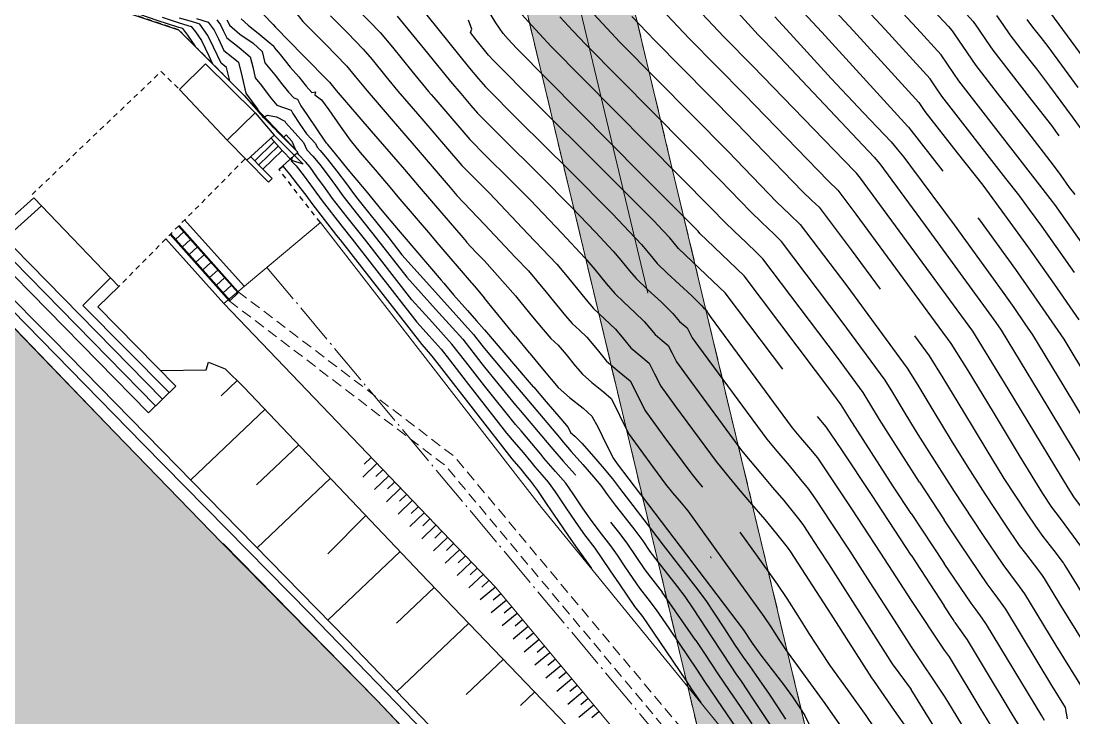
# Model space of a CAD drawing. Extents: x 62300 to 62638, y 108261 to 108784.
# Drawn here: x 62440.5 to 62502.2, y 108554.6 to 108595.5 of the extents above; entities that cross this region are included whole.
import ezdxf

# ---------------------------------------------------------------- set-up
doc = ezdxf.new("R2010")
doc.units = 0
doc.header["$MEASUREMENT"] = 0
for name, pattern in [('ACAD_ISO04W100', [30, 24, -3, 0, -3]), ('DOT', [0.55, 0.3, -0.25]), ('NASCOSTA', [9.525, 6.35, -3.175]), ('TRATTEGGIATA', [0.75, 0.5, -0.25]), ('TRATTOPUNTO2', [12.7, 6.35, -3.175, 0, -3.175])]:
    doc.linetypes.add(name, pattern=pattern)
for name, color, linetype in [('Bâti', 7, 'Continuous'), ('CANALISATION', 2, 'Continuous'), ('colore lago', 131, 'Continuous'), ('curve livello 5m', 7, 'Continuous'), ('LIN010TR', 2, 'NASCOSTA'), ('LIN018CO', 6, 'Continuous'), ('LIN018TR', 6, 'NASCOSTA'), ('LIN025CO', 7, 'Continuous'), ('pendenze', 2, 'Continuous'), ('Per+Mod Surf', 7, 'Continuous'), ('SCALE', 2, 'Continuous'), ('sezioni', 7, 'Continuous'), ('TalusHautBas', 7, 'Continuous'), ('TRATTCOLO-30', 253, 'Continuous'), ('TRATTCOLO-32', 255, 'Continuous')]:
    doc.layers.add(name, color=color, linetype=linetype)
doc.layers.add('Colori bordi', color=5, linetype='Continuous', plot=False)
doc.layers.add('no_plot', color=5, linetype='Continuous', plot=False)

# ---------------------------------------------------------------- blocks, each defined once
blk = doc.blocks.new('CONTORNO')
at = {"layer": 'Colori bordi', "lineweight": 0, "ltscale": 2, "flags": 128}
blk.add_lwpolyline([(-22.578, 81.44), (16.586, -82.868), (15.866, -82.007), (19.27, -96.287), (18.407, -96.98), (19.153, -100.108), (27.051, -106.511), (29.932, -105.824), (28.44, -103.877), (26.165, -94.334), (26.165, -94.334), (25.446, -93.474), (-6.877, 42.135)], dxfattribs=at)

msp = doc.modelspace()

# ---------------------------------------------------------------- hatches: boundary and pattern name
at = {"layer": 'colore lago', "linetype": 'Continuous', "lineweight": 0}
msp.add_hatch(color=256, dxfattribs=at).paths.add_polyline_path([(62547.915, 108426.777), (62544.897, 108437.007), (62544.493, 108444.651), (62545.356, 108452.699), (62543.608, 108459.606), (62537.06, 108468.431), (62530.397, 108473.862), (62527.61, 108478.063), (62523.513, 108483.362), (62517.305, 108489.509), (62515.162, 108489.283), (62513.59, 108490.987), (62513.852, 108495.246), (62504.852, 108507.641), (62496.282, 108519.444), (62493.401, 108518.757), (62485.503, 108525.16), (62484.758, 108528.288), (62471.397, 108544.28), (62471.521, 108544.381), (62471.307, 108544.63), (62466.582, 108550.14), (62461.323, 108555.669), (62452.234, 108564.908), (62445.975, 108571.355), (62438.597, 108578.993), (62431.968, 108586.051), (62422.759, 108596.383), (62419.614, 108600.43), (62408.579, 108615.912), (62402.883, 108625.049), (62402.431, 108624.768), (62397.589, 108621.762), (62392.271, 108618.46), (62379.582, 108610.581), (62385.62, 108600.92), (62400.115, 108577.726), (62397.691, 108576.2), (62399.555, 108573.013), (62400.542, 108570.997), (62402.182, 108566.645), (62403.779, 108562.376), (62405.518, 108558.228), (62408.196, 108552.888), (62411.192, 108547.807), (62415.156, 108541.54), (62417.677, 108537.481), (62418.985, 108535.375), (62423.804, 108527.74), (62427.401, 108522.066), (62428.917, 108522.33), (62431.999, 108520.483), (62435.209, 108517.103), (62435.248, 108508.375), (62442.532, 108497.745), (62448.327, 108490.271), (62457.902, 108478.106), (62469.007, 108462.331), (62468.89, 108461.981), (62477.152, 108449.843), (62486.864, 108436.011), (62496.889, 108418.536), (62504.8, 108403.974), (62555.468, 108403.974), (62553.625, 108410.285), (62549.503, 108421.578)])
at = {"layer": 'TRATTCOLO-30', "linetype": 'Continuous', "lineweight": 0}
h = msp.add_hatch(color=256, dxfattribs=at)
h.dxf.hatch_style = 1
h.paths.add_polyline_path([(62469.347, 108625.982), (62466.351, 108625.268), (62478.859, 108572.791), (62481.855, 108573.506)])
h.paths.add_polyline_path([(62466.351, 108625.268), (62463.355, 108624.553), (62475.863, 108572.077), (62478.859, 108572.791)])
h.paths.add_polyline_path([(62454.447, 108675.211), (62451.451, 108674.497), (62463.355, 108624.553), (62466.351, 108625.268)])
h.paths.add_polyline_path([(62457.443, 108675.925), (62454.447, 108675.211), (62466.351, 108625.268), (62469.347, 108625.982)])
h = msp.add_hatch(color=256, dxfattribs=at)
h.dxf.hatch_style = 1
h.paths.add_polyline_path([(62478.858, 108572.792), (62475.862, 108572.078), (62482.936, 108542.4), (62482.217, 108543.261), (62485.165, 108530.892), (62488.647, 108531.722)])
h.paths.add_polyline_path([(62481.855, 108573.506), (62478.858, 108572.792), (62488.647, 108531.722), (62491.644, 108532.436)])

# ---------------------------------------------------------------- linework, layer by layer
at = {"layer": 'Bâti', "color": 2, "linetype": 'Continuous'}
for p, q in [((62449.778, 108591.481), (62451.3, 108592.991)), ((62451.3, 108592.991), (62454.206, 108590.102)), ((62452.56, 108588.504), (62449.778, 108591.481)), ((62454.206, 108590.102), (62452.56, 108588.504)), ((62454.206, 108590.102), (62455.332, 108588.799)), ((62455.332, 108588.799), (62457.031, 108587.098)), ((62448.365, 108572.914), (62433.455, 108588.114)), ((62448.772, 108573.313), (62433.862, 108588.513)), ((62453.717, 108587.341), (62452.56, 108588.504)), ((62455.792, 108587.901), (62455.139, 108588.625)), ((62447.946, 108572.503), (62433.036, 108587.703)), ((62454.664, 108586.801), (62453.941, 108587.543)), ((62455.792, 108587.901), (62456.355, 108587.304)), ((62454.983, 108586.044), (62453.717, 108587.341)), ((62454.664, 108586.801), (62455.197, 108586.254)), ((62457.031, 108587.098), (62456.355, 108587.304)), ((62454.983, 108586.044), (62455.197, 108586.254)), ((62439.879, 108583.902), (62441.228, 108585.122)), ((62441.228, 108585.122), (62446.208, 108579.926)), ((62439.877, 108583.039), (62441.67, 108584.661)), ((62450.071, 108583.829), (62453.562, 108579.93)), ((62448.972, 108582.719), (62452.365, 108578.929)), ((62438.898, 108580.288), (62442.358, 108576.818)), ((62445.724, 108580.432), (62444.099, 108578.797)), ((62447.629, 108570.66), (62438.547, 108579.955)), ((62446.208, 108579.926), (62444.987, 108578.725)), ((62445.975, 108571.355), (62438.597, 108578.993)), ((62444.099, 108578.797), (62449.17, 108573.703)), ((62444.987, 108578.725), (62449.555, 108574.081)), ((62442.358, 108576.818), (62459.629, 108559.171)), ((62449.555, 108574.081), (62447.946, 108572.503)), ((62452.234, 108564.908), (62445.975, 108571.355)), ((62457.407, 108560.728), (62447.629, 108570.66)), ((62461.323, 108555.669), (62452.336, 108564.837)), ((62465.872, 108551.992), (62457.407, 108560.728)), ((62459.629, 108559.171), (62466.225, 108552.321)), ((62466.582, 108550.14), (62461.323, 108555.669))]:
    msp.add_line(p, q, dxfattribs=at)
at = {"layer": 'Bâti', "color": 2, "linetype": 'DOT'}
for p, q in [((62441.122, 108585.317), (62448.691, 108592.527)), ((62448.691, 108592.527), (62449.778, 108591.481)), ((62453.603, 108587.397), (62448.972, 108582.719)), ((62448.972, 108582.719), (62446.208, 108579.926))]:
    msp.add_line(p, q, dxfattribs=at)
at = {"layer": 'CANALISATION', "linetype": 'Continuous', "lineweight": 0}
for p, q in [((62449.538, 108582.685), (62450.014, 108583.122)), ((62449.219, 108582.968), (62452.691, 108579.077)), ((62449.938, 108582.238), (62450.413, 108582.675)), ((62450.337, 108581.79), (62450.813, 108582.227)), ((62450.737, 108581.342), (62451.212, 108581.779)), ((62451.136, 108580.895), (62451.612, 108581.332)), ((62451.536, 108580.447), (62452.011, 108580.884)), ((62451.935, 108579.999), (62452.411, 108580.436)), ((62452.335, 108579.551), (62452.81, 108579.988)), ((62452.734, 108579.104), (62453.21, 108579.541))]:
    msp.add_line(p, q, dxfattribs=at)
at = {"layer": 'CANALISATION', "linetype": 'Continuous', "lineweight": 0, "flags": 128}
for points in [[(62453.21, 108579.541), (62449.709, 108583.463)], [(62453.2, 108579.627), (62449.745, 108583.499)], [(62452.734, 108579.104), (62449.254, 108583.004)]]:
    msp.add_lwpolyline(points, dxfattribs=at)
at = {"layer": 'Colori bordi', "linetype": 'Continuous', "lineweight": 0, "flags": 128}
msp.add_lwpolyline([(62513.852, 108495.246), (62504.852, 108507.641), (62496.282, 108519.444), (62493.401, 108518.757), (62485.503, 108525.16), (62484.758, 108528.288), (62471.397, 108544.28), (62471.521, 108544.381), (62471.307, 108544.63), (62466.582, 108550.14), (62461.323, 108555.669), (62452.234, 108564.908), (62445.975, 108571.355), (62438.597, 108578.993)], dxfattribs=at)
at = {"layer": 'curve livello 5m', "color": 2}
for p, q in [((62467.663, 108583.56), (62469.492, 108581.629)), ((62467.663, 108575.186), (62469.492, 108572.96)), ((62492.699, 108564.161), (62494.639, 108561.18)), ((62480.066, 108559.148), (62478.097, 108561.98))]:
    msp.add_line(p, q, dxfattribs=at)
at = {"layer": 'curve livello 5m', "color": 2, "flags": 128}
for points in [[(62447.744, 108604.79), (62448.225, 108604.4), (62448.809, 108603.925), (62448.809, 108603.925), (62453.306, 108599.413), (62456.029, 108596.702), (62456.517, 108596.091), (62457.013, 108595.468), (62457.013, 108595.468), (62458.328, 108594.13), (62459.562, 108592.875), (62460.102, 108592.218), (62460.774, 108591.398), (62460.774, 108591.398), (62462.187, 108589.755), (62463.53, 108588.195), (62465.643, 108585.738), (62465.854, 108585.492), (62466.049, 108585.265), (62467.663, 108583.56)], [(62478.184, 108604.503), (62478.721, 108603.907), (62480.831, 108601.598), (62482.591, 108599.7), (62483.67, 108598.575), (62483.67, 108598.575), (62484.255, 108598.045), (62484.966, 108597.428), (62485.559, 108596.891), (62485.559, 108596.891), (62487.454, 108594.85), (62492.508, 108589.304), (62492.513, 108589.298), (62492.537, 108589.266), (62494.565, 108586.694)], [(62493.714, 108598.372), (62496.339, 108595.47), (62496.339, 108595.47), (62496.656, 108595.019), (62497.104, 108594.353), (62497.496, 108593.786), (62497.496, 108593.786), (62498.433, 108592.564), (62499.78, 108590.841), (62500.925, 108589.357), (62500.925, 108589.357), (62501.361, 108588.763)], [(62450.77, 108595.65), (62451.458, 108595.438), (62451.805, 108594.958), (62452.051, 108594.447), (62452.379, 108593.766), (62452.822, 108593.415), (62453.227, 108593.083), (62453.44, 108592.208), (62453.653, 108591.268), (62453.701, 108591.211), (62454.035, 108590.759), (62454.356, 108590.298)], [(62485.163, 108575.061), (62484.569, 108575.866), (62481.792, 108579.542), (62481.065, 108580.242), (62479.054, 108582.154), (62478.539, 108582.773), (62478.135, 108583.199), (62477.595, 108583.769), (62474.394, 108586.978), (62470.648, 108590.689), (62468.188, 108593.176), (62467.908, 108593.502), (62467.185, 108594.384), (62466.851, 108594.813), (62466.925, 108595.021), (62466.729, 108595.539)], [(62476.314, 108595.769), (62477.65, 108594.348), (62477.65, 108594.348), (62482.435, 108589.513), (62486.328, 108585.494), (62486.87, 108584.975), (62487.294, 108584.565), (62487.294, 108584.565), (62489.184, 108582.062), (62490.871, 108579.768)], [(62454.748, 108589.882), (62454.937, 108589.97), (62455.464, 108589.875), (62455.941, 108589.629), (62455.941, 108589.629), (62455.947, 108589.617), (62455.996, 108589.544), (62456.565, 108588.919), (62457.052, 108588.373), (62457.052, 108588.373), (62457.246, 108587.936), (62457.6, 108587.565), (62457.998, 108587.076), (62458.501, 108586.429), (62458.501, 108586.429), (62458.925, 108585.842), (62459.361, 108585.237), (62459.361, 108585.237), (62459.924, 108584.518), (62461.332, 108582.746), (62463.111, 108580.463), (62464.791, 108578.596), (62466.385, 108576.824), (62467.512, 108575.38), (62467.663, 108575.186)], [(62496.609, 108583.955), (62496.698, 108583.836), (62498.81, 108580.918), (62498.81, 108580.918), (62499.903, 108579.367), (62500.954, 108577.85), (62501.647, 108576.823), (62501.647, 108576.823), (62503.111, 108574.415)], [(62469.492, 108581.629), (62470.241, 108580.837), (62470.717, 108580.279), (62471.292, 108579.578), (62471.886, 108578.849), (62472.418, 108578.204), (62472.807, 108577.757), (62472.807, 108577.757), (62473.236, 108577.349), (62473.666, 108576.94), (62473.666, 108576.94), (62474.269, 108576.215), (62474.831, 108575.545), (62474.831, 108575.545), (62475.575, 108574.921), (62476.208, 108574.377), (62476.208, 108574.377), (62476.613, 108573.592), (62477.076, 108572.662), (62477.076, 108572.662), (62478.195, 108571.125), (62479.771, 108568.987), (62480.245, 108568.404), (62480.463, 108568.145)], [(62492.887, 108577.024), (62493.744, 108575.857), (62494.552, 108574.567), (62495.768, 108572.557), (62497.071, 108570.397), (62498.142, 108568.66), (62498.142, 108568.66), (62498.813, 108567.618), (62499.496, 108566.579), (62499.988, 108565.855), (62499.988, 108565.855), (62500.432, 108565.261), (62501.069, 108564.427), (62501.611, 108563.709), (62501.611, 108563.709), (62501.626, 108563.688), (62501.712, 108563.545), (62505.213, 108557.906), (62505.222, 108557.855), (62505.417, 108556.607), (62505.601, 108555.376), (62505.767, 108554.217)], [(62469.492, 108572.96), (62469.754, 108572.648), (62471.565, 108570.509), (62471.676, 108570.367), (62472.272, 108569.678), (62472.976, 108568.883), (62473, 108568.855)], [(62492.699, 108564.161), (62492.698, 108564.161), (62490.403, 108567.659), (62488.623, 108570.344), (62487.707, 108571.687), (62487.209, 108572.286), (62487.204, 108572.292)], [(62475.052, 108566.1), (62475.518, 108565.504), (62476.01, 108564.859), (62476.01, 108564.859), (62476.541, 108564.083), (62477.074, 108563.305), (62477.074, 108563.305), (62477.549, 108562.681), (62478.097, 108561.98)], [(62482.64, 108565.51), (62483.605, 108564.173), (62484.84, 108562.462), (62485.396, 108561.621), (62486.053, 108560.594), (62486.741, 108559.508), (62487.39, 108558.493), (62487.932, 108557.675), (62487.932, 108557.675), (62489.005, 108556.202), (62490.03, 108554.751), (62490.524, 108554.034), (62492.204, 108551.659), (62492.246, 108551.589), (62492.389, 108551.407), (62492.699, 108550.98)], [(62499.187, 108553.903), (62498.623, 108554.825), (62496.886, 108557.715), (62496, 108559.184), (62495.371, 108560.073), (62495.274, 108560.206), (62495.245, 108560.246), (62495.159, 108560.381), (62494.639, 108561.18)], [(62480.066, 108559.148), (62480.567, 108558.387), (62481.351, 108557.195), (62481.351, 108557.195), (62482.024, 108556.209), (62482.7, 108555.217), (62482.7, 108555.217), (62483.343, 108554.251)]]:
    msp.add_lwpolyline(points, dxfattribs=at)
at = {"layer": 'LIN010TR', "linetype": 'TRATTOPUNTO2', "lineweight": 0, "ltscale": 5, "flags": 128}
msp.add_lwpolyline([(62455.145, 108672.281), (62484.936, 108547.295)], dxfattribs=at)
at = {"layer": 'LIN010TR', "lineweight": 0, "ltscale": 0.1, "flags": 128}
for points in [[(62453.2, 108579.627), (62465.895, 108569.944), (62482.946, 108549.535), (62484.869, 108547.234)], [(62452.691, 108579.077), (62465.376, 108569.402), (62482.946, 108548.372), (62484.869, 108546.071)]]:
    msp.add_lwpolyline(points, dxfattribs=at)
at = {"layer": 'LIN018CO', "color": 2}
for p, q in [((62461.356, 108569.531), (62460.527, 108568.737)), ((62461.01, 108569.892), (62460.597, 108569.497)), ((62461.701, 108569.169), (62461.288, 108568.774)), ((62462.047, 108568.808), (62461.218, 108568.015)), ((62462.393, 108568.447), (62461.98, 108568.052)), ((62462.738, 108568.085), (62461.909, 108567.292)), ((62463.084, 108567.724), (62462.671, 108567.329)), ((62463.43, 108567.363), (62462.6, 108566.57)), ((62464.121, 108566.64), (62463.292, 108565.847)), ((62463.775, 108567.002), (62463.362, 108566.606)), ((62464.812, 108565.918), (62463.983, 108565.124)), ((62464.466, 108566.279), (62464.054, 108565.884)), ((62465.503, 108565.195), (62464.674, 108564.402)), ((62465.158, 108565.556), (62464.745, 108565.161)), ((62465.849, 108564.834), (62465.436, 108564.439)), ((62466.195, 108564.472), (62465.365, 108563.679)), ((62466.54, 108564.111), (62466.127, 108563.716)), ((62466.886, 108563.75), (62466.057, 108562.957)), ((62467.232, 108563.389), (62466.819, 108562.993)), ((62467.577, 108563.027), (62466.748, 108562.234)), ((62468.3, 108562.272), (62467.419, 108561.536)), ((62467.923, 108562.666), (62467.51, 108562.271)), ((62468.941, 108561.504), (62468.06, 108560.769)), ((62468.62, 108561.888), (62468.182, 108561.522)), ((62469.262, 108561.121), (62468.823, 108560.754)), ((62469.582, 108560.737), (62468.701, 108560.001)), ((62469.903, 108560.353), (62469.464, 108559.987)), ((62470.223, 108559.97), (62469.343, 108559.234)), ((62470.864, 108559.202), (62469.984, 108558.466)), ((62470.544, 108559.586), (62470.105, 108559.219)), ((62471.506, 108558.435), (62470.625, 108557.699)), ((62471.185, 108558.818), (62470.746, 108558.452)), ((62471.826, 108558.051), (62471.388, 108557.685)), ((62472.147, 108557.667), (62471.266, 108556.932)), ((62472.467, 108557.284), (62472.029, 108556.917)), ((62472.788, 108556.9), (62471.907, 108556.164)), ((62473.108, 108556.516), (62472.67, 108556.15)), ((62473.429, 108556.132), (62472.548, 108555.397)), ((62474.07, 108555.365), (62473.19, 108554.629)), ((62473.75, 108555.749), (62473.311, 108555.382)), ((62474.391, 108554.981), (62473.952, 108554.615))]:
    msp.add_line(p, q, dxfattribs=at)
at = {"layer": 'LIN018TR', "linetype": 'ACAD_ISO04W100', "lineweight": 0, "ltscale": 0.1, "flags": 128}
msp.add_lwpolyline([(62454.897, 108581.044), (62481.938, 108548.676), (62484.869, 108545.169)], dxfattribs=at)
at = {"layer": 'LIN025CO', "linetype": 'TRATTEGGIATA', "lineweight": 0, "ltscale": 2}
for p, q in [((62445.643, 108725.432), (62491.953, 108531.14)), ((62439.65, 108724.004), (62483.092, 108541.745))]:
    msp.add_line(p, q, dxfattribs=at)
at = {"layer": 'LIN025CO', "color": 2, "linetype": 'Continuous'}
for p, q in [((62446.667, 108596.004), (62449.718, 108594.988)), ((62449.718, 108594.988), (62450.669, 108594.029)), ((62450.669, 108594.029), (62453.568, 108591.134)), ((62453.568, 108591.134), (62454.692, 108589.828)), ((62454.692, 108589.828), (62456.71, 108587.8)), ((62456.71, 108587.8), (62455.601, 108586.787))]:
    msp.add_line(p, q, dxfattribs=at)
at = {"layer": 'no_plot'}
for p, q in [((62469.492, 108579.366), (62467.663, 108581.42)), ((62469.492, 108576.999), (62467.663, 108579.229)), ((62467.663, 108577.386), (62469.492, 108575.253)), ((62467.663, 108576.286), (62469.492, 108574.107)), ((62469.492, 108571.822), (62467.663, 108574.086)), ((62493.188, 108568.442), (62494.639, 108566.228)), ((62492.699, 108566.6), (62494.639, 108563.665)), ((62492.699, 108561.506), (62494.639, 108558.587)), ((62492.699, 108558.77), (62494.639, 108555.88)), ((62494.639, 108553.142), (62492.699, 108556.273))]:
    msp.add_line(p, q, dxfattribs=at)
at = {"layer": 'no_plot', "flags": 128}
for points in [[(62488.982, 108601.515), (62494.879, 108595.165), (62495.105, 108594.918), (62495.223, 108594.746), (62496.499, 108592.888), (62497.738, 108591.273), (62499.517, 108588.997), (62501.031, 108587.036), (62501.471, 108586.436), (62501.977, 108585.737), (62502.295, 108585.31)], [(62450.709, 108593.989), (62450.684, 108594.041), (62450.267, 108594.675), (62449.956, 108595.05), (62449.956, 108595.05), (62449.728, 108595.119), (62448.457, 108595.531), (62447.439, 108595.873), (62446.979, 108596.041), (62446.979, 108596.041), (62446.692, 108596.31), (62446.254, 108596.928), (62445.752, 108597.648), (62445.752, 108597.648), (62445.599, 108597.83), (62445.081, 108598.056), (62444.801, 108598.334), (62444.374, 108598.822), (62443.14, 108600.239)], [(62503.455, 108581.424), (62501.13, 108584.723), (62501.13, 108584.723), (62501.119, 108584.737), (62501.113, 108584.745), (62500.984, 108584.911), (62495.503, 108591.991), (62495.204, 108592.425), (62494.456, 108593.514), (62493.023, 108595.086), (62488.126, 108600.359)], [(62502.271, 108580.738), (62500.357, 108583.455), (62499.649, 108584.432), (62499.006, 108585.299), (62499.006, 108585.299), (62498.254, 108586.252), (62494.506, 108591.093), (62494.13, 108591.642), (62493.806, 108592.111), (62493.806, 108592.111), (62491.167, 108595.007), (62487.27, 108599.203)], [(62480.546, 108598.188), (62483.724, 108594.688), (62483.886, 108594.525), (62484.683, 108593.703), (62490.52, 108587.502), (62490.86, 108587.11), (62493.727, 108583.211), (62497.264, 108578.382), (62497.673, 108577.799), (62497.969, 108577.363), (62500.201, 108573.69), (62502.896, 108569.237)], [(62486.414, 108598.047), (62489.311, 108594.928), (62493.157, 108590.708), (62493.509, 108590.195), (62495.396, 108587.759), (62496.893, 108585.86), (62498.173, 108584.134), (62499.583, 108582.186), (62499.583, 108582.186), (62501.087, 108580.052), (62502.532, 108577.966)], [(62460.239, 108596.149), (62460.914, 108595.461), (62461.548, 108594.816), (62462.262, 108593.956), (62463.399, 108592.559), (62464.384, 108591.36), (62464.528, 108591.194), (62464.664, 108591.035), (62464.919, 108590.738), (62466.8, 108588.552), (62467.731, 108587.609), (62469.15, 108586.204), (62470.363, 108584.988), (62472.193, 108583.056), (62473.56, 108581.611), (62474.141, 108580.92), (62474.807, 108580.103), (62475.306, 108579.516), (62475.843, 108578.994), (62476.494, 108578.396), (62477.034, 108577.873), (62477.368, 108577.47), (62477.681, 108577.098), (62478.094, 108576.752), (62478.445, 108576.449), (62478.67, 108576.013), (62478.928, 108575.497), (62479.549, 108574.643), (62482.746, 108570.307), (62483.248, 108569.688), (62483.877, 108568.939), (62484.559, 108568.136), (62485.218, 108567.36), (62485.778, 108566.688), (62486.166, 108566.198), (62486.372, 108565.896), (62486.773, 108565.291), (62487.29, 108564.504), (62487.844, 108563.652), (62489.934, 108560.367), (62491.586, 108557.781), (62492.699, 108556.273)], [(62463.717, 108596.535), (62466.785, 108592.728), (62467.321, 108592.095), (62467.725, 108591.635), (62469.676, 108589.662), (62472.646, 108586.72), (62475.184, 108584.176), (62476.154, 108583.151), (62476.879, 108582.386), (62477.366, 108581.799), (62477.804, 108581.275), (62478.381, 108580.706), (62479.101, 108580.042), (62479.822, 108579.376), (62480.401, 108578.806), (62480.53, 108578.651), (62480.683, 108578.522), (62480.779, 108578.332), (62480.903, 108578.161), (62485.721, 108571.626), (62486.208, 108571.037), (62486.785, 108570.358), (62487.193, 108569.858), (62487.873, 108568.861), (62489.193, 108566.87), (62490.896, 108564.275), (62492.699, 108561.506)], [(62492.699, 108566.6), (62491.669, 108568.164), (62489.076, 108572.193), (62489.076, 108572.193), (62488.598, 108572.976), (62488.102, 108573.65), (62482.893, 108580.547), (62480.713, 108582.644), (62480.303, 108583.034), (62480.198, 108583.16), (62480.116, 108583.247), (62480.006, 108583.363), (62476.857, 108586.512), (62469.55, 108593.895), (62469.055, 108594.429), (62468.753, 108594.773), (62468.753, 108594.773), (62468.324, 108595.399), (62467.84, 108596.186)], [(62493.188, 108568.442), (62491.343, 108571.31), (62491.343, 108571.31), (62490.847, 108572.118), (62490.277, 108573.063), (62489.884, 108573.696), (62489.884, 108573.696), (62488.373, 108575.753), (62483.993, 108581.552), (62483.642, 108581.9), (62483.011, 108582.501), (62482.312, 108583.166), (62481.757, 108583.703), (62481.757, 108583.703), (62480.983, 108584.502), (62471.575, 108594.008), (62470.882, 108594.748), (62470.219, 108595.47), (62469.689, 108596.062)], [(62473.532, 108596.476), (62474.581, 108595.345), (62475.625, 108594.235), (62481.951, 108587.843), (62484.804, 108584.897), (62485.583, 108584.151), (62486.193, 108583.561), (62488.914, 108579.959), (62492.458, 108575.137), (62493.085, 108574.134), (62494.03, 108572.572), (62495.044, 108570.893), (62495.876, 108569.543), (62497.027, 108567.754), (62498.2, 108565.971), (62499.043, 108564.729), (62499.397, 108564.255), (62499.905, 108563.591), (62500.337, 108563.018), (62500.501, 108562.787), (62501.457, 108561.202), (62504.059, 108557.01)], [(62478.047, 108596.193), (62479.675, 108594.462), (62482.919, 108591.184), (62487.852, 108586.091), (62488.394, 108585.57), (62489.455, 108584.165), (62495.031, 108576.578), (62496.018, 108575), (62497.505, 108572.542), (62499.099, 108569.901), (62500.409, 108567.777), (62500.932, 108566.981), (62501.438, 108566.313), (62502.688, 108564.607)], [(62502.626, 108567.047), (62502.24, 108567.58), (62502.24, 108567.58), (62501.905, 108568.109), (62498.386, 108573.913), (62496.317, 108577.298), (62489.726, 108586.268), (62489.494, 108586.575), (62489.376, 108586.688), (62483.402, 108592.854), (62481.7, 108594.575), (62479.779, 108596.617)], [(62500.608, 108596.321), (62502.822, 108593.303)], [(62448.757, 108595.716), (62449.75, 108595.394), (62450.457, 108595.179), (62450.713, 108594.87), (62451.058, 108594.347), (62451.484, 108593.462), (62451.713, 108592.987)], [(62452.716, 108591.985), (62452.532, 108592.769), (62452.216, 108593.023), (62451.767, 108593.954), (62451.431, 108594.652), (62450.958, 108595.309), (62450.467, 108595.459), (62449.771, 108595.669)], [(62451.959, 108595.568), (62452.179, 108595.263), (62452.335, 108594.94), (62452.543, 108594.508), (62453.263, 108593.937), (62453.921, 108593.397), (62454.066, 108592.8), (62454.212, 108592.159), (62454.58, 108591.719), (62455.081, 108591.02), (62455.474, 108590.56), (62456.317, 108590.274), (62456.422, 108590.072), (62456.827, 108589.442), (62457.228, 108588.877), (62457.746, 108588.302), (62457.841, 108588.088), (62458.015, 108587.905), (62458.426, 108587.408), (62459.003, 108586.68), (62459.573, 108585.94), (62459.974, 108585.386), (62460.235, 108585.052), (62462.044, 108582.774), (62462.82, 108581.779), (62464.974, 108579.385), (62467.018, 108577.113), (62467.516, 108576.475), (62467.663, 108576.286)], [(62452.552, 108595.569), (62452.618, 108595.432), (62452.706, 108595.25), (62453.314, 108594.729), (62454.086, 108594.194), (62454.616, 108593.711), (62454.771, 108593.05), (62455.066, 108592.693), (62455.459, 108592.227), (62455.674, 108591.927), (62456.17, 108591.321), (62456.472, 108590.994), (62456.694, 108590.918), (62456.897, 108590.528), (62457.242, 108590.009), (62457.813, 108589.171), (62458.301, 108588.445), (62458.353, 108588.364), (62458.406, 108588.323), (62458.462, 108588.243), (62458.898, 108587.702), (62459.649, 108586.789), (62460.49, 108585.778), (62460.693, 108585.541), (62461.648, 108584.383), (62462.592, 108583.239), (62462.946, 108582.825), (62465.12, 108580.295), (62465.277, 108580.112), (62465.28, 108580.108), (62465.853, 108579.432), (62466.66, 108578.503), (62467.204, 108577.9), (62467.651, 108577.402), (62467.663, 108577.386)], [(62453.387, 108595.62), (62453.804, 108595.26), (62454.5, 108594.678), (62454.976, 108594.295), (62455.31, 108594.025), (62455.33, 108593.94), (62455.676, 108593.527), (62456.254, 108592.781), (62456.763, 108592.222), (62457.209, 108591.682), (62457.527, 108591.304), (62457.747, 108591.333), (62457.716, 108591.166), (62458.106, 108590.864), (62458.53, 108590.29), (62459.197, 108589.327), (62459.785, 108588.504), (62460.374, 108587.789), (62461.245, 108586.769), (62462.127, 108585.736), (62462.578, 108585.189), (62464.491, 108582.954), (62464.873, 108582.51), (62466.883, 108580.161), (62466.924, 108580.108), (62467.177, 108579.814), (62467.258, 108579.72), (62467.663, 108579.229)], [(62454.669, 108595.89), (62455.274, 108595.286), (62455.4, 108595.128), (62457.034, 108593.465), (62458.568, 108591.904), (62458.968, 108591.417), (62461.017, 108589.036), (62462.964, 108586.775), (62463.825, 108585.772), (62465.276, 108584.087), (62466.27, 108582.929), (62466.608, 108582.536), (62466.615, 108582.528), (62467.176, 108581.924), (62467.663, 108581.42)], [(62458.626, 108595.808), (62459.621, 108594.796), (62460.555, 108593.845), (62461.064, 108593.232), (62461.875, 108592.235), (62462.579, 108591.379), (62463.357, 108590.474), (62464.097, 108589.615), (62465.484, 108588.002), (62466.337, 108587.01), (62466.759, 108586.583), (62467.403, 108585.946), (62467.952, 108585.395), (62470.212, 108583.008), (62471.901, 108581.224), (62472.416, 108580.616), (62473.035, 108579.858), (62473.626, 108579.136), (62474.056, 108578.637), (62474.702, 108578.022), (62475.35, 108577.407), (62475.819, 108576.843), (62476.256, 108576.321), (62476.835, 108575.837), (62477.327, 108575.413), (62477.641, 108574.802), (62478.002, 108574.08), (62478.872, 108572.884), (62481.259, 108569.647), (62481.842, 108568.926), (62482.557, 108568.072), (62483.336, 108567.154), (62484.107, 108566.244), (62484.802, 108565.413), (62485.35, 108564.732), (62485.478, 108564.554), (62485.618, 108564.36), (62487.983, 108560.699), (62490.366, 108556.959), (62490.521, 108556.749), (62491.696, 108555.044), (62492.5, 108553.907)], [(62462.542, 108595.787), (62464.323, 108593.616), (62465.661, 108591.955), (62466.266, 108591.238), (62466.859, 108590.549), (62467.262, 108590.093), (62468.704, 108588.636), (62470.898, 108586.462), (62472.774, 108584.582), (62474.173, 108583.104), (62475.22, 108581.999), (62475.664, 108581.469), (62476.174, 108580.844), (62476.555, 108580.395), (62477.228, 108579.742), (62478.042, 108578.994), (62478.717, 108578.34), (62479.105, 108577.875), (62479.564, 108577.486), (62479.853, 108576.914), (62480.226, 108576.402), (62484.234, 108570.966), (62484.809, 108570.264), (62485.53, 108569.414), (62486.214, 108568.605), (62486.68, 108568.028), (62487.123, 108567.379), (62487.983, 108566.08), (62489.093, 108564.389), (62490.282, 108562.562), (62491.692, 108560.346), (62492.699, 108558.77)], [(62502.906, 108556.114), (62501.202, 108558.859), (62499.375, 108561.886), (62499.063, 108562.327), (62498.548, 108563.006), (62498.099, 108563.602), (62498.099, 108563.602), (62496.904, 108565.364), (62495.241, 108567.891), (62493.609, 108570.426), (62493.609, 108570.426), (62493.016, 108571.39), (62492.293, 108572.587), (62491.619, 108573.701), (62491.171, 108574.417), (62491.171, 108574.417), (62488.643, 108577.856), (62485.093, 108582.556), (62484.655, 108582.986), (62483.915, 108583.689), (62483.281, 108584.3), (62483.281, 108584.3), (62481.467, 108586.172), (62473.6, 108594.122), (62472.848, 108594.922), (62472.093, 108595.736)], [(62484.703, 108595.735), (62485.598, 108594.771), (62488.009, 108592.125), (62489.907, 108590.112), (62491.516, 108588.4), (62491.884, 108587.975), (62492.259, 108587.507), (62492.666, 108586.983), (62495.222, 108583.537), (62498.037, 108579.65), (62498.72, 108578.681), (62499.375, 108577.735), (62499.808, 108577.093), (62501.656, 108574.052), (62503.887, 108570.366)], [(62497.707, 108595.826), (62498.071, 108595.299), (62498.492, 108594.684), (62499.129, 108593.854), (62500.042, 108592.686), (62500.819, 108591.679), (62502.147, 108589.869), (62503.674, 108587.763)], [(62499.489, 108595.582), (62499.824, 108595.145), (62500.304, 108594.53), (62500.714, 108594), (62502.484, 108591.586)], [(62455.882, 108588.678), (62456.028, 108588.809), (62456.357, 108588.443), (62456.584, 108587.933)], [(62456.382, 108587.5), (62456.331, 108587.329), (62456.326, 108587.284), (62456.608, 108587.006), (62457.086, 108586.396), (62457.611, 108585.668), (62458.137, 108584.94), (62459.301, 108583.452), (62459.907, 108582.689), (62463.694, 108577.831), (62464.425, 108577.018), (62465.119, 108576.246), (62465.61, 108575.617), (62466.597, 108574.353), (62468.962, 108571.321), (62469.407, 108570.791), (62469.938, 108570.171), (62470.385, 108569.64), (62470.615, 108569.345), (62471.036, 108568.863), (62471.402, 108568.44), (62471.813, 108567.863), (62472.399, 108567), (62473.021, 108566.082), (62473.536, 108565.344), (62474.137, 108564.564), (62474.553, 108563.97), (62475.045, 108563.245), (62475.562, 108562.476), (62476.054, 108561.75), (62476.472, 108561.154), (62476.926, 108560.564), (62477.94, 108559.092), (62479.5, 108556.78), (62479.815, 108556.301), (62480.348, 108555.52)], [(62467.663, 108574.086), (62466.561, 108575.499), (62465.752, 108576.535), (62464.608, 108577.807), (62463.403, 108579.147), (62460.619, 108582.717), (62459.612, 108583.985), (62458.749, 108585.089), (62458.326, 108585.672), (62457.834, 108586.36), (62457.428, 108586.918), (62457.428, 108586.918), (62457.185, 108587.224), (62456.778, 108587.65), (62456.719, 108587.736), (62456.688, 108587.78)], [(62455.85, 108587.014), (62455.843, 108586.953), (62455.937, 108586.86), (62456.22, 108586.513), (62456.678, 108585.928), (62457.172, 108585.28), (62457.525, 108584.792), (62458.989, 108582.918), (62459.194, 108582.66), (62463.985, 108576.515), (62464.242, 108576.229), (62464.486, 108575.957), (62464.659, 108575.736), (62465.006, 108575.291), (62469.276, 108569.818), (62469.795, 108569.205), (62470.085, 108568.833), (62470.372, 108568.503), (62470.767, 108567.954), (62471.329, 108567.132), (62471.965, 108566.19), (62472.584, 108565.281), (62473.093, 108564.556), (62473.2, 108564.417), (62473.76, 108563.625), (62473.934, 108563.371)], [(62469.492, 108579.366), (62469.801, 108578.99), (62470.489, 108578.144), (62471.106, 108577.397), (62471.558, 108576.878), (62471.983, 108576.473), (62472.451, 108575.921), (62472.982, 108575.261), (62473.406, 108574.768), (62473.97, 108574.282), (62474.647, 108573.741), (62475.089, 108573.341), (62475.39, 108572.79), (62475.786, 108571.952), (62476.151, 108571.245), (62477.518, 108569.365), (62478.284, 108568.327), (62478.701, 108567.822), (62479.198, 108567.235), (62479.597, 108566.75), (62481.732, 108563.792), (62484.062, 108560.565), (62484.464, 108559.948), (62484.928, 108559.217), (62485.322, 108558.613), (62487.624, 108555.455), (62488.494, 108554.222)], [(62469.492, 108576.999), (62470.29, 108576.032), (62470.316, 108576.002), (62470.339, 108575.976), (62471.063, 108575.092), (62471.982, 108573.992), (62472.648, 108573.417), (62473.448, 108572.777), (62473.971, 108572.305), (62474.326, 108571.654), (62474.794, 108570.663), (62475.225, 108569.827), (62475.448, 108569.521), (62476.811, 108567.723), (62476.907, 108567.6), (62479.884, 108563.678), (62480.178, 108563.297), (62482.842, 108559.791), (62483.363, 108558.998), (62483.88, 108558.297), (62484.538, 108557.435), (62485.203, 108556.565), (62485.74, 108555.839), (62486.174, 108555.206), (62486.466, 108554.751), (62486.697, 108554.253)], [(62469.492, 108575.253), (62470.173, 108574.442), (62470.519, 108574.041), (62470.549, 108574.004), (62471.284, 108573.148), (62472.136, 108572.165), (62472.579, 108571.64), (62472.707, 108571.361), (62472.968, 108571.142), (62473.371, 108570.719), (62473.94, 108570.083), (62474.574, 108569.35), (62475.168, 108568.639), (62475.591, 108568.082), (62477.411, 108565.72), (62478.145, 108564.753), (62480.043, 108562.293), (62480.646, 108561.499), (62481.143, 108560.761), (62481.736, 108559.843), (62482.333, 108558.918), (62482.84, 108558.163), (62483.216, 108557.663), (62483.785, 108556.85), (62484.363, 108556.003), (62484.895, 108555.205), (62485.324, 108554.544)], [(62469.492, 108574.107), (62469.824, 108573.712), (62471.314, 108571.937), (62472.154, 108570.944), (62472.206, 108570.878), (62472.749, 108570.247), (62473.428, 108569.479), (62474.068, 108568.754), (62474.492, 108568.251), (62474.867, 108567.708), (62475.335, 108567.089), (62475.912, 108566.35), (62476.486, 108565.614), (62476.946, 108565.006), (62477.374, 108564.381), (62477.834, 108563.773), (62478.401, 108563.046), (62478.965, 108562.323), (62479.416, 108561.725), (62479.907, 108561.004), (62481.021, 108559.311), (62482.119, 108557.643), (62482.42, 108557.201), (62482.723, 108556.756), (62483.437, 108555.686), (62484.094, 108554.694), (62484.594, 108553.93)], [(62482.676, 108553.678), (62481.627, 108555.217), (62480.583, 108556.748), (62480.583, 108556.748), (62480.113, 108557.463), (62479.636, 108558.188), (62479.636, 108558.188), (62478.497, 108559.876), (62477.756, 108560.951), (62477.756, 108560.951), (62477.267, 108561.587), (62476.773, 108562.23), (62476.773, 108562.23), (62476.383, 108562.789), (62475.922, 108563.472), (62475.462, 108564.154), (62475.073, 108564.712), (62475.073, 108564.712), (62474.529, 108565.418), (62473.98, 108566.132), (62473.98, 108566.132), (62473.459, 108566.883), (62472.862, 108567.765), (62472.432, 108568.377), (62472.432, 108568.377), (62471.833, 108569.068), (62471.145, 108569.856), (62471.145, 108569.856), (62470.975, 108570.075), (62470.451, 108570.701), (62469.81, 108571.45), (62469.492, 108571.822)], [(62501.874, 108554.553), (62501.753, 108555.218), (62500.947, 108556.516), (62498.25, 108560.985), (62497.789, 108561.636), (62497.45, 108562.084), (62497.154, 108562.476), (62497.154, 108562.476), (62495.607, 108564.756), (62494.639, 108566.228)], [(62500.522, 108554.452), (62500.36, 108554.722), (62497.125, 108560.084), (62496.87, 108560.453), (62496.515, 108560.946), (62496.515, 108560.946), (62496.209, 108561.35), (62494.639, 108563.665)], [(62494.639, 108558.587), (62494.93, 108558.182), (62496.724, 108555.198), (62497.799, 108553.441)], [(62494.639, 108555.88), (62494.825, 108555.57), (62496.411, 108552.978)]]:
    msp.add_lwpolyline(points, dxfattribs=at)
at = {"layer": 'pendenze', "linetype": 'Continuous'}
for p, q in [((62453.16, 108574.404), (62452.215, 108573.507)), ((62454.789, 108572.716), (62450.425, 108568.575)), ((62456.761, 108570.638), (62454.284, 108568.288)), ((62458.621, 108568.677), (62454.32, 108564.596)), ((62460.706, 108566.479), (62458.466, 108564.239)), ((62462.711, 108564.366), (62458.477, 108560.348)), ((62464.718, 108562.264), (62462.502, 108560.161)), ((62466.744, 108560.162), (62462.506, 108556.141)), ((62468.784, 108558.047), (62466.598, 108555.974)), ((62470.62, 108556.142), (62469.768, 108555.333))]:
    msp.add_line(p, q, dxfattribs=at)
at = {"layer": 'Per+Mod Surf', "color": 2, "linetype": 'Continuous'}
for p, q in [((62446.667, 108596.004), (62449.718, 108594.988)), ((62449.718, 108594.988), (62450.669, 108594.029)), ((62450.669, 108594.029), (62453.568, 108591.134)), ((62453.568, 108591.134), (62456.71, 108587.8)), ((62456.71, 108587.8), (62455.601, 108586.787))]:
    msp.add_line(p, q, dxfattribs=at)
at = {"layer": 'SCALE', "linetype": 'Continuous'}
for p, q in [((62455.332, 108588.799), (62453.717, 108587.341)), ((62455.31, 108588.396), (62454.182, 108587.296)), ((62455.551, 108588.148), (62454.423, 108587.049)), ((62455.792, 108587.901), (62454.664, 108586.801))]:
    msp.add_line(p, q, dxfattribs=at)
at = {"layer": 'sezioni', "linetype": 'Continuous', "lineweight": 0}
for p, q in [((62471.01, 108566.95), (62490.287, 108543.354)), ((62468.3, 108562.272), (62482.702, 108545.034))]:
    msp.add_line(p, q, dxfattribs=at)
at = {"layer": 'sezioni', "linetype": 'Continuous', "lineweight": 0, "flags": 128}
msp.add_lwpolyline([(62468.3, 108562.272), (62452.365, 108578.929), (62458.035, 108583.666), (62469.779, 108568.539), (62471.01, 108566.95)], dxfattribs=at)
at = {"layer": 'TalusHautBas', "color": 2, "linetype": 'DOT'}
for p, q in [((62449.718, 108594.988), (62446.667, 108596.004)), ((62449.718, 108594.988), (62450.669, 108594.029)), ((62450.669, 108594.029), (62453.568, 108591.134)), ((62453.568, 108591.134), (62454.692, 108589.828)), ((62454.692, 108589.828), (62456.71, 108587.8)), ((62455.601, 108586.787), (62456.71, 108587.8)), ((62458.035, 108583.666), (62455.601, 108586.787))]:
    msp.add_line(p, q, dxfattribs=at)
at = {"layer": 'TalusHautBas', "color": 2, "linetype": 'Continuous'}
for p, q in [((62451.326, 108575.027), (62451.469, 108575.489)), ((62451.469, 108575.489), (62452.457, 108575.095)), ((62452.457, 108575.095), (62453.569, 108574.001)), ((62448.659, 108574.992), (62451.326, 108575.027)), ((62453.569, 108574.001), (62463.936, 108563.075)), ((62474.163, 108552.434), (62463.936, 108563.075))]:
    msp.add_line(p, q, dxfattribs=at)

# ---------------------------------------------------------------- block references
at = {"layer": 'TRATTCOLO-32', "linetype": 'Continuous', "lineweight": 0, "rotation": 359.999950364761}
msp.add_blockref('CONTORNO', (62466.351, 108625.268), dxfattribs=at)

doc.saveas('drawing.dxf')
